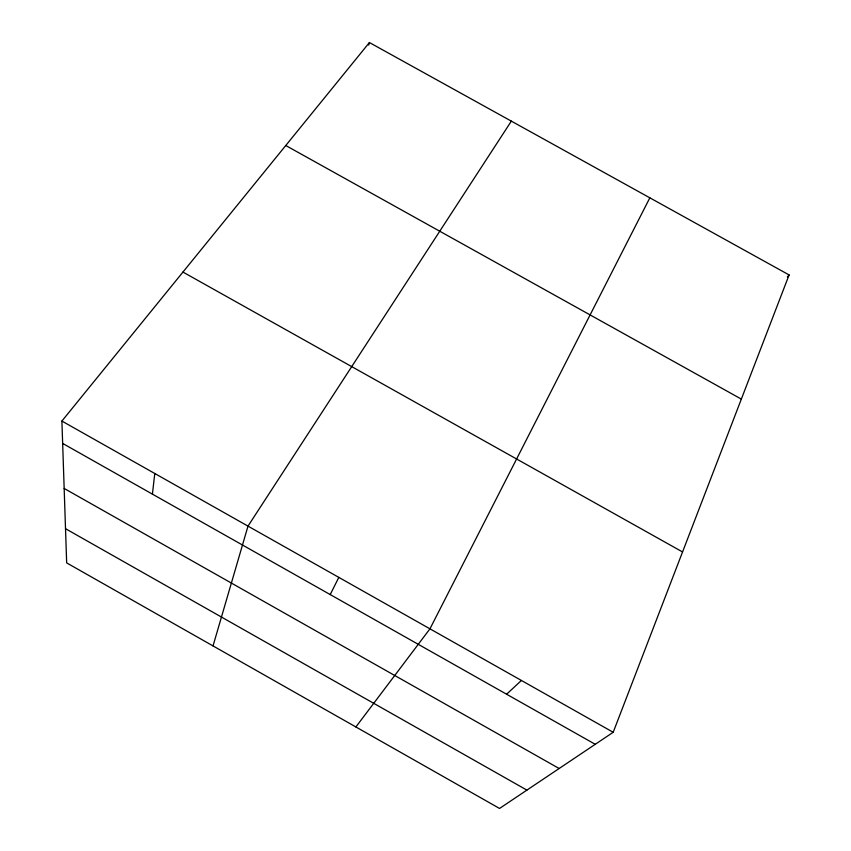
<?xml version="1.0" encoding="UTF-8"?>
<svg xmlns="http://www.w3.org/2000/svg" width="851" height="851" viewBox="0 0 851 851"><rect width="100%" height="100%" fill="white"/><g stroke="black" fill="none" stroke-linecap="round" stroke-linejoin="round"><path stroke-width="1.28" d="M152.414 494.123L154.786 473.496M368.717 45.103L369.419 42.55L789.1 274.937L613.199 732.275L499.548 808.45L66.665 562.894L61.9 421.064L369.419 42.55M213.027 645.92L248.003 526.12L511.345 121.129M330.22 594.583L338.815 577.382M649.845 197.826L429.946 628.836L355.888 726.956M787.366 276.937L789.1 274.937M506.6 694.225L521.408 680.46M285.766 145.51L741.349 399.108M182.954 272.065L682.555 551.959M61.9 421.064L613.199 732.275M62.644 443.414L595.253 744.306M64.165 488.453L559.139 768.506M65.516 528.694L526.907 790.111"/></g></svg>
